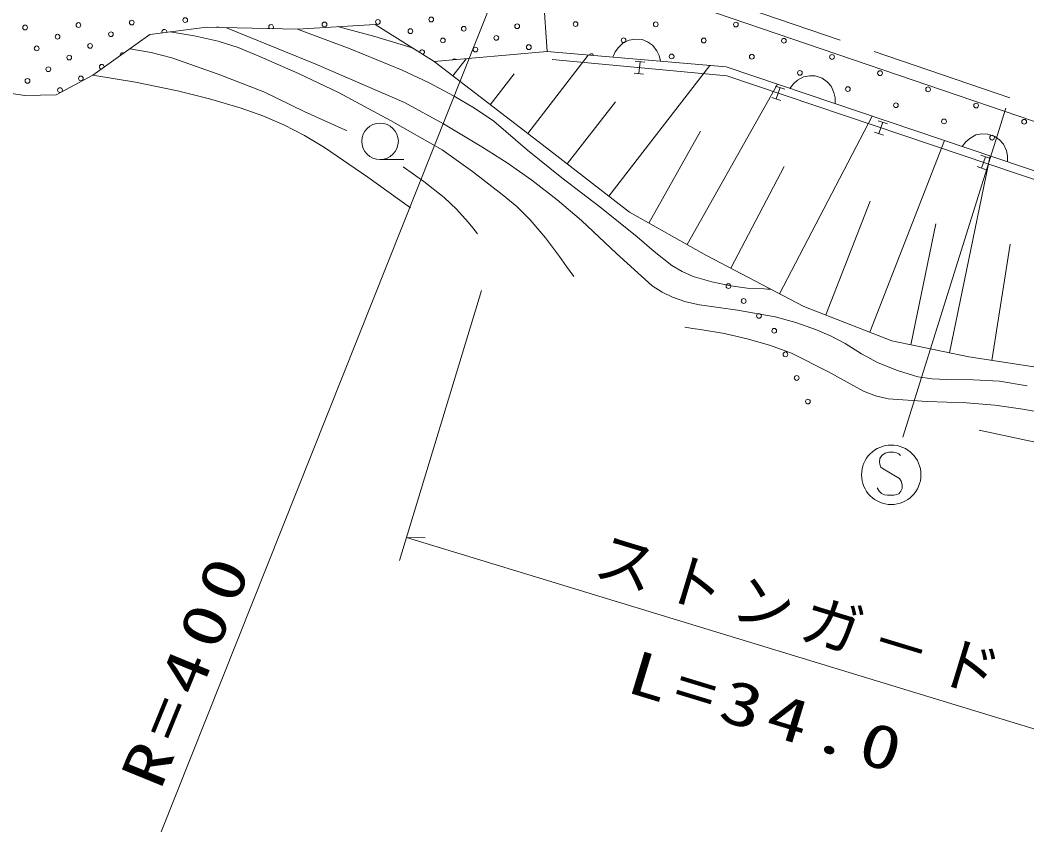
# Model space of a CAD drawing. Units: millimetres, scale not verified. Extents: x 40000 to 680000, y 20000 to 380000.
# Drawn here: x 432244 to 474367, y 245985 to 279945 of the extents above; entities that cross this region are included whole.
import ezdxf

# ---------------------------------------------------------------- set-up
doc = ezdxf.new("R2010")
doc.units = ezdxf.units.MM
doc.header["$LTSCALE"] = 1000
doc.linetypes.add('DASHED', pattern=[7.5, 6, -1.5])
doc.layers.add('S-BGD', color=1, linetype='Continuous', lineweight=13)
doc.layers.add('S-BGD-CRST', color=6, linetype='Continuous', lineweight=13)
doc.styles.add('ＭＳ ゴシック', font='')
doc.styles.get('ＭＳ ゴシック').set_extended_font_data('MS Gothic')

msp = doc.modelspace()

# ---------------------------------------------------------------- linework, layer by layer
at = {"layer": 'S-BGD'}
for p, q in [((454299, 278635), (454101, 281510)), ((460728, 280466), (484765, 272264)), ((443853, 279570), (447100, 279769)), ((447100, 279769), (449565, 278213)), ((435290, 277637), (437670, 279347)), ((437670, 279347), (440060, 279645)), ((438519, 279453), (439526, 279291)), ((439526, 279291), (440527, 279069)), ((440060, 279645), (443853, 279570)), ((440885, 279629), (444611, 278096)), ((443853, 279570), (446049, 278740)), ((445528, 279673), (447091, 279256)), ((440527, 279069), (441367, 278794)), ((447091, 279256), (448641, 278782)), ((457283, 278802), (457491, 279005)), ((457491, 279005), (457721, 279106)), ((457721, 279106), (457961, 279155)), ((457961, 279155), (458270, 279128)), ((458270, 279128), (458498, 279038)), ((458498, 279038), (458706, 278900)), ((458706, 278900), (458882, 278664)), ((436840, 278751), (437724, 278586)), ((437724, 278586), (438591, 278362)), ((441367, 278794), (442199, 278458)), ((442199, 278458), (443893, 277716)), ((446049, 278740), (448223, 277854)), ((448641, 278782), (448660, 278776)), ((448660, 278776), (448688, 278766)), ((449565, 278213), (454299, 278635)), ((453485, 275202), (456008, 278486)), ((461787, 277985), (454299, 278635)), ((457047, 278396), (457146, 278618)), ((457146, 278618), (457283, 278802)), ((458882, 278664), (458984, 278459)), ((458984, 278459), (459039, 278223)), ((438591, 278362), (440525, 277685)), ((444611, 278096), (448319, 276504)), ((454269, 274599), (449565, 278213)), ((450349, 277611), (450903, 278332)), ((454498, 278305), (461814, 277608)), ((456871, 272582), (461105, 278044)), ((457980, 278224), (458380, 278186)), ((458180, 278205), (458132, 277708)), ((433753, 276819), (435290, 277637)), ((435290, 277637), (437065, 277343)), ((440525, 277685), (442446, 276948)), ((443893, 277716), (445568, 276916)), ((448223, 277854), (449325, 277339)), ((451917, 276406), (452914, 277705)), ((458333, 277688), (457932, 277727)), ((483433, 270692), (461787, 277985)), ((461814, 277608), (483297, 270370)), ((465022, 277575), (465269, 277619)), ((465269, 277619), (465514, 277610)), ((465514, 277610), (465808, 277511)), ((437065, 277343), (438827, 276990)), ((449325, 277339), (450408, 276766)), ((460155, 270552), (463927, 277264)), ((463851, 277185), (464233, 277057)), ((464447, 277089), (464596, 277281)), ((464596, 277281), (464772, 277428)), ((464772, 277428), (465022, 277575)), ((465808, 277511), (466008, 277370)), ((466008, 277370), (466178, 277186)), ((466178, 277186), (466293, 276915)), ((430729, 277042), (432439, 276794)), ((432439, 276794), (433753, 276819)), ((438827, 276990), (440164, 276654)), ((442446, 276948), (444124, 276129)), ((445568, 276916), (447747, 275746)), ((450408, 276766), (451249, 276268)), ((464042, 277121), (463882, 276647)), ((466293, 276915), (466344, 276692)), ((440164, 276654), (441486, 276259)), ((448319, 276504), (449953, 275607)), ((455136, 273927), (457156, 276533)), ((464073, 276583), (463692, 276712)), ((466344, 276692), (466342, 276450)), ((441486, 276259), (442392, 275941)), ((442392, 275941), (443275, 275567)), ((444124, 276129), (445833, 275361)), ((451249, 276268), (452066, 275715)), ((464017, 268501), (467898, 275926)), ((469184, 262495), (473488, 276266)), ((443275, 275567), (444142, 275117)), ((447747, 275746), (449907, 274518)), ((449953, 275607), (451568, 274651)), ((452066, 275715), (453469, 274507)), ((468148, 275738), (468529, 275609)), ((468339, 275673), (468179, 275200)), ((444142, 275117), (444981, 274615)), ((445833, 275361), (445870, 275346)), ((445870, 275346), (445907, 275330)), ((458544, 271457), (460705, 275301)), ((468370, 275135), (467988, 275264)), ((471987, 274996), (472237, 275144)), ((472237, 275144), (472484, 275188)), ((472484, 275188), (472729, 275179)), ((472729, 275179), (473023, 275080)), ((473023, 275080), (473223, 274939)), ((451568, 274651), (452628, 273974)), ((467791, 266890), (470927, 274905)), ((471662, 274658), (471811, 274850)), ((471811, 274850), (471987, 274996)), ((473223, 274939), (473394, 274755)), ((473394, 274755), (473508, 274484)), ((444981, 274615), (446793, 273379)), ((449907, 274518), (451176, 273613)), ((453469, 274507), (454912, 273344)), ((457739, 271910), (454269, 274599)), ((471128, 266032), (472828, 274265)), ((472444, 274290), (472826, 274162)), ((472635, 274226), (472475, 273752)), ((473508, 274484), (473560, 274261)), ((473560, 274261), (473557, 274019)), ((447303, 274111), (448298, 274111)), ((448265, 273802), (449137, 273190)), ((452628, 273974), (453653, 273247)), ((461979, 269567), (464208, 273828)), ((472666, 273688), (472285, 273816)), ((451176, 273613), (452419, 272654)), ((446793, 273379), (448571, 272098)), ((449137, 273190), (449982, 272522)), ((453653, 273247), (454711, 272431)), ((454912, 273344), (456505, 272138)), ((452419, 272654), (453024, 272146)), ((449982, 272522), (450507, 272032)), ((453024, 272146), (453586, 271596)), ((454711, 272431), (455731, 271568)), ((456505, 272138), (458065, 270882)), ((465954, 267609), (467815, 272365)), ((450507, 272032), (450995, 271494)), ((460961, 270099), (457739, 271910)), ((450995, 271494), (451189, 271255)), ((453586, 271596), (454225, 270843)), ((455731, 271568), (457193, 270175)), ((469516, 266365), (470560, 271422)), ((451189, 271255), (451387, 271007)), ((458065, 270882), (458766, 270259)), ((454225, 270843), (454815, 270054)), ((472905, 265712), (473671, 270570)), ((454815, 270054), (455109, 269640)), ((457193, 270175), (458695, 268827)), ((458766, 270259), (459514, 269676)), ((465035, 267969), (460961, 270099)), ((455109, 269640), (455405, 269216)), ((459514, 269676), (459944, 269425)), ((459944, 269425), (460408, 269223)), ((460408, 269223), (461184, 268994)), ((458695, 268827), (459104, 268564)), ((461184, 268994), (461976, 268823)), ((461976, 268823), (462666, 268731)), ((459104, 268564), (459544, 268353)), ((459544, 268353), (460092, 268166)), ((462666, 268731), (463371, 268699)), ((463371, 268699), (463510, 268696)), ((463510, 268696), (463649, 268693)), ((460092, 268166), (460666, 268035)), ((460666, 268035), (462259, 267813)), ((468710, 266531), (465035, 267969)), ((462259, 267813), (463832, 267532)), ((463832, 267532), (464704, 267292)), ((460387, 267049), (460060, 267096)), ((464704, 267292), (465570, 266990)), ((460703, 267003), (460387, 267049)), ((461719, 266830), (460703, 267003)), ((462719, 266600), (461719, 266830)), ((465570, 266990), (466184, 266728)), ((466184, 266728), (466770, 266412)), ((463637, 266330), (462719, 266600)), ((464524, 266008), (463637, 266330)), ((466770, 266412), (467442, 265984)), ((471934, 265865), (468710, 266531)), ((466045, 265240), (464524, 266008)), ((467442, 265984), (468141, 265609)), ((475821, 265253), (471934, 265865)), ((468141, 265609), (468957, 265291)), ((467534, 264421), (466045, 265240)), ((468957, 265291), (469798, 265028)), ((469798, 265028), (470399, 264939)), ((470399, 264939), (471020, 264908)), ((471020, 264908), (472126, 264902)), ((472126, 264902), (473226, 264834)), ((473226, 264834), (474380, 264652)), ((468038, 264231), (467534, 264421)), ((468561, 264098), (468038, 264231)), ((470202, 263984), (468561, 264098)), ((471843, 263930), (470202, 263984)), ((473025, 263831), (471843, 263930)), ((474193, 263673), (473025, 263831)), ((475060, 263520), (474193, 263673)), ((472369, 262797), (476217, 261957)), ((468212, 261599), (468206, 261455)), ((468293, 261737), (468212, 261599)), ((468431, 261830), (468293, 261737)), ((468593, 261874), (468431, 261830)), ((468787, 261874), (468593, 261874)), ((468918, 261849), (468787, 261874)), ((469012, 261805), (468918, 261849)), ((469081, 261730), (469012, 261805)), ((468206, 261455), (468212, 261362)), ((468212, 261362), (468262, 261237)), ((468262, 261237), (468350, 261168)), ((468350, 261168), (469031, 260774)), ((469031, 260774), (469106, 260662)), ((468187, 260237), (468100, 260380)), ((469143, 260355), (469100, 260237)), ((469106, 260662), (469156, 260505)), ((469156, 260505), (469143, 260355)), ((468287, 260143), (468187, 260237)), ((468406, 260087), (468287, 260143)), ((468531, 260068), (468406, 260087)), ((468818, 260068), (468531, 260068)), ((469012, 260124), (468818, 260068)), ((469100, 260237), (469012, 260124))]:
    msp.add_line(p, q, dxfattribs=at)
at = {"layer": 'S-BGD', "linetype": 'DASHED'}
msp.add_line((460875, 281050), (485034, 272806), dxfattribs=at)
at = {"layer": 'S-BGD'}
for centre, radius in [((432449, 279637), 99.5), ((434682, 279740), 99.5), ((436916, 279842), 99.5), ((439150, 279945), 99.5), ((444978, 279765), 99.5), ((447212, 279868), 99.5), ((449445, 279971), 99.5), ((453040, 279688), 99.5), ((455484, 279781), 99.5), ((458838, 279770), 99.5), ((462192, 279759), 99.5), ((433810, 279252), 99.5), ((436043, 279355), 99.5), ((448573, 279483), 99.5), ((450806, 279586), 99.5), ((452167, 279201), 99.5), ((432937, 278764), 99.5), ((435170, 278867), 99.5), ((449933, 279098), 99.5), ((453528, 278815), 99.5), ((457494, 279103), 99.5), ((460848, 279093), 99.5), ((464202, 279082), 99.5), ((434297, 278379), 99.5), ((451294, 278713), 99.5), ((459504, 278426), 99.5), ((462859, 278415), 99.5), ((466213, 278404), 99.5), ((433424, 277891), 99.5), ((434785, 277506), 99.5), ((464869, 277738), 99.5), ((468223, 277727), 99.5), ((432551, 277403), 99.5), ((433912, 277018), 99.5), ((466879, 277061), 99.5), ((470233, 277050), 99.5), ((468889, 276383), 99.5), ((472243, 276372), 99.5), ((447303, 274876), 765), ((470900, 275706), 99.5), ((474254, 275695), 99.5), ((472910, 275029), 99.5), ((461881, 268817), 99.5), ((462519, 268195), 99.5), ((463157, 267572), 99.5), ((463795, 266950), 99.5), ((464265, 265962), 99.5), ((464736, 264975), 99.5), ((465207, 263988), 99.5), ((468693, 260924), 1244)]:
    msp.add_circle(centre, radius, dxfattribs=at)
for centre, start, end in [((442744, 279663), 313.7158, 224.0376), ((438277, 279457), 347.0161, 207.1705), ((440511, 279560), 48.6023, 129.1511), ((436531, 278482), 58.4221, 192.9913), ((449060, 278610), 285.9182, 189.5712), ((456150, 278437), 16.786, 153.2971), ((435658, 277994), 346.8407, 264.5727), ((450421, 278225), 45.309, 144.8634)]:
    msp.add_arc(centre, 99.5, start, end, dxfattribs=at)
at = {"layer": 'S-BGD-CRST'}
for p, q in [((438145, 245985), (454864, 287955)), ((451553, 268635), (448113, 257338)), ((448404, 258295), (479796, 248734)), ((448404, 258295), (449184, 258283))]:
    msp.add_line(p, q, dxfattribs=at)

# ---------------------------------------------------------------- texts
at = {"layer": 'S-BGD-CRST', "char_height": 1833, "attachment_point": 7, "style": 'ＭＳ ゴシック'}
for s, insert, rotation in [('\\T1.2;ストンガ－ド', (456122, 256632), 343.1), ('\\T1.24;\\W1.35;R=400', (438138, 247675), 67.8), ('\\T1.2;\\W1.35;L=34.0', (457509, 251835), 343.1)]:
    msp.add_mtext(s, dxfattribs=dict(at, insert=insert, rotation=rotation))

doc.saveas('drawing.dxf')
